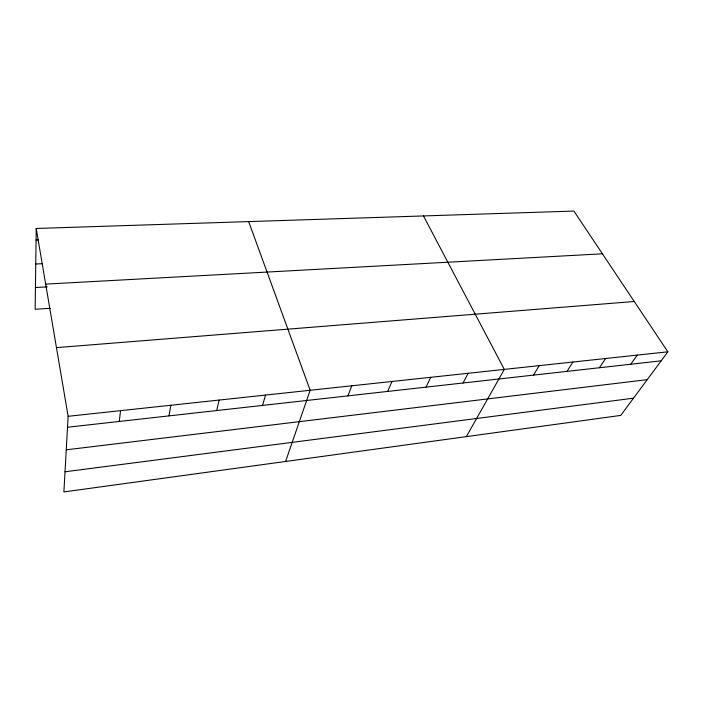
<?xml version="1.0" encoding="UTF-8"?>
<svg xmlns="http://www.w3.org/2000/svg" width="703" height="703" viewBox="0 0 703 703"><rect width="100%" height="100%" fill="white"/><g stroke="black" fill="none" stroke-linecap="round" stroke-linejoin="round"><path stroke-width="1.05" d="M36.222 228.475L68.129 416.299L63.894 491.924L620.749 415.411L667.85 351.816L573.903 211.076L36.222 228.475L35.15 309.258L50.194 308.301M119.282 421.449L120.573 410.657M168.957 415.895L170.882 405.253M216.665 410.552L219.169 400.06M262.527 405.429L265.558 395.068M285.603 461.458L310.164 390.27L248.669 221.603M347.88 395.877L351.843 385.789M387.652 391.43L392.019 381.474M426.027 387.142L430.772 377.309M463.084 382.994L468.172 373.284M466.37 436.625L504.297 369.4L423.478 215.944M533.507 375.112L539.21 365.648M566.987 371.369L572.963 362.019M599.387 367.748L605.626 358.504M630.767 364.233L637.234 355.103M65.019 471.775L633.508 398.179M66.249 449.815L647.235 379.646M67.514 427.239L661.172 360.832M68.129 416.299L667.85 351.816M56.468 347.625L634.264 301.508M35.44 287.518L47.233 286.859M45.677 284.117L602.436 253.809M35.756 264.003L42.18 263.704M36.073 240.031L38.217 239.951"/></g></svg>
